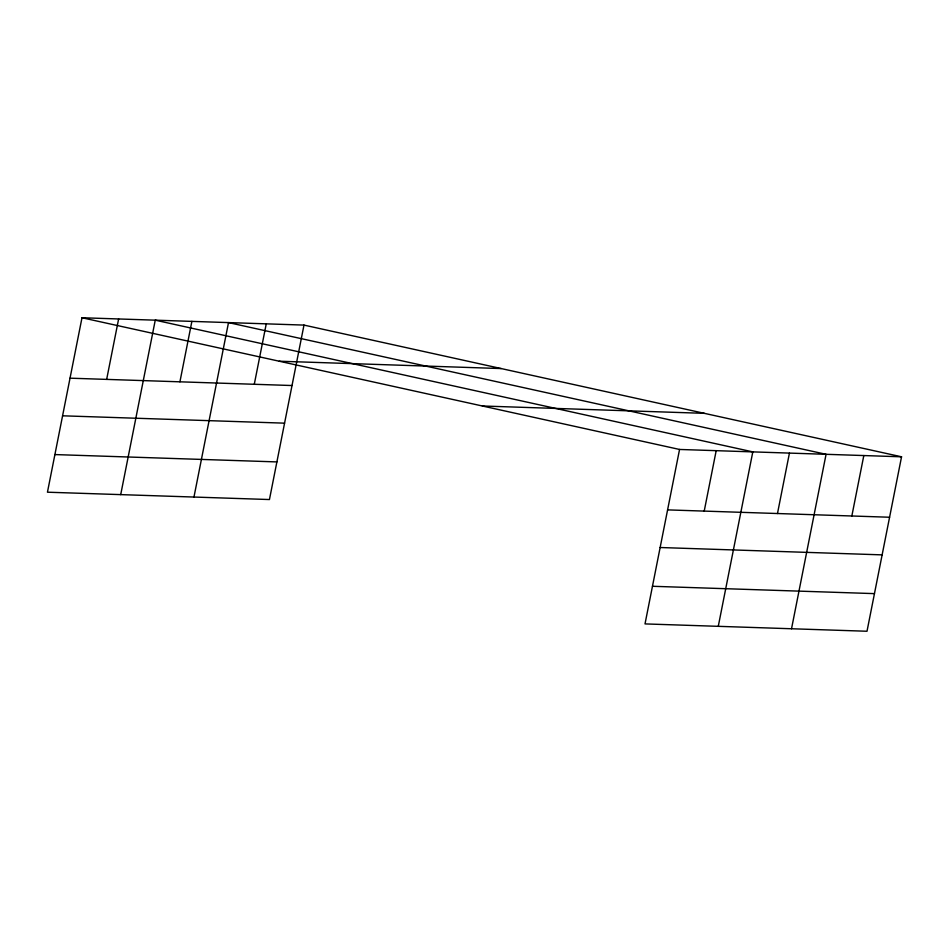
<?xml version="1.0" encoding="UTF-8"?>
<svg xmlns="http://www.w3.org/2000/svg" width="949" height="949" viewBox="0 0 949 949"><rect width="100%" height="100%" fill="white"/><g stroke="black" fill="none" stroke-linecap="round" stroke-linejoin="round"><path stroke-width="1.42" d="M303.988 325.092L81.994 317.749L47.45 492.199L269.445 499.542L303.988 325.092L901.55 456.801L867.006 631.251L645.012 623.908L679.555 449.458L901.55 456.801M106.656 379.398L118.625 318.959M120.713 494.619L155.256 320.169L752.806 451.878L718.274 626.328M179.919 381.818L191.876 321.379M193.964 497.051L228.507 322.601L826.069 454.31L791.525 628.76M254.285 384.274L266.254 323.846M704.217 511.108L716.187 450.668M777.48 513.528L789.438 453.088M851.846 515.983L863.815 455.556M279.184 361.213L501.179 368.556M70.024 378.177L292.019 385.531M482.353 405.994L704.36 413.337M62.575 415.804L284.57 423.159M54.9 454.571L276.894 461.914M667.586 509.886L889.581 517.241M660.136 547.514L882.131 554.868M652.461 586.28L874.456 593.623M81.994 317.749L679.555 449.458"/></g></svg>
